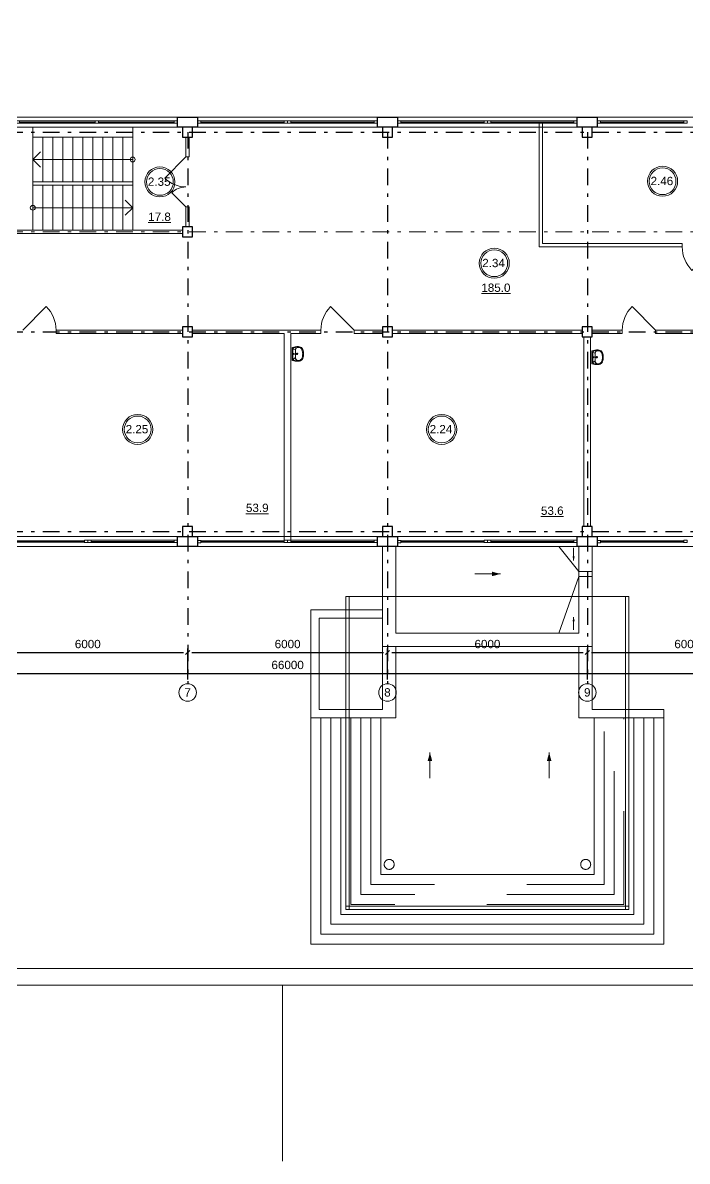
# Model space of a CAD drawing. Header units: metres. Extents: x -306 to 273, y -329 to 512.
# Drawn here: x 120.03 to 139.98, y 369.86 to 404.06 of the extents above; entities that cross this region are included whole.
import ezdxf
from ezdxf.enums import TextEntityAlignment as Align

# ---------------------------------------------------------------- set-up
doc = ezdxf.new("R2010")
doc.units = ezdxf.units.M
doc.header["$MEASUREMENT"] = 0
doc.linetypes.add('( Dashdot )', pattern=[1.001, 0.5, -0.25, 0.001, -0.25])
doc.linetypes.add('DGN Style 3', pattern=[9.681301, 6.915215, -2.766086])
doc.layers.get('DEFPOINTS').update_dxf_attribs({"lineweight": 0})
doc.layers.add('Level 50', color=7, linetype='Continuous', lineweight=0)
doc.styles.add('Standard_0', font='arial.ttf')
doc.styles.add('Style-Arial', font='arial.ttf')
doc.dimstyles.get("Standard").update_dxf_attribs({"dimtxt": 0.00018, "dimasz": 0.00018, "dimexe": 0.0002, "dimexo": 0.0625, "dimgap": 9e-05, "dimtad": 0, "dimtih": 1, "dimtoh": 1, "dimdec": 4, "dimlfac": 1000, "dimzin": 0, "dimdsep": 46, "dimtxsty": 'Standard_0', "dimcen": 9e-05, "dimadec": 0, "dimazin": 0, "dimtfac": 1, "dimtdec": 4, "dimtofl": 0, "dimtmove": 0, "dimatfit": 0, "dimfxl": 0.01, "dimfxlon": 1, "dimtolj": 1, "dimtzin": 0, "dimarcsym": 0})

# ---------------------------------------------------------------- blocks, each defined once
blk = doc.blocks.new('*U1656')
at = {"color": 7, "linetype": 'Continuous', "lineweight": 0}
blk.add_line((1.25, 0), (-1.25, 0), dxfattribs=at)
at = {"color": 7, "linetype": 'Continuous', "lineweight": 13, "flags": 128}
for points in [[(-1.35, 0.035), (-1.25, 0.035), (-1.25, -0.035), (-1.35, -0.035), (-1.35, 0.035)], [(1.25, 0.035), (1.35, 0.035), (1.35, -0.035), (1.25, -0.035), (1.25, 0.035)]]:
    blk.add_lwpolyline(points, close=True, dxfattribs=at)
at = {"color": 7, "linetype": 'Continuous', "lineweight": 0, "flags": 128}
blk.add_lwpolyline([(-1.25, 0.035), (1.25, 0.035), (1.25, -0.035), (-1.25, -0.035), (-1.25, 0.035)], close=True, dxfattribs=at)
blk = doc.blocks.new('*U1657')
at = {"color": 7, "linetype": 'Continuous', "lineweight": 0}
blk.add_line((1.25, 0.001), (-1.25, -0.001), dxfattribs=at)
at = {"color": 7, "linetype": 'Continuous', "lineweight": 13, "flags": 128}
for points in [[(-1.35, 0.034), (-1.25, 0.034), (-1.25, -0.036), (-1.35, -0.036), (-1.35, 0.034)], [(1.25, 0.036), (1.35, 0.036), (1.35, -0.034), (1.25, -0.034), (1.25, 0.036)]]:
    blk.add_lwpolyline(points, close=True, dxfattribs=at)
at = {"color": 7, "linetype": 'Continuous', "lineweight": 0, "flags": 128}
blk.add_lwpolyline([(-1.25, 0.034), (1.25, 0.036), (1.25, -0.034), (-1.25, -0.036), (-1.25, 0.034)], close=True, dxfattribs=at)
blk = doc.blocks.new('*U1662')
at = {"color": 7, "linetype": 'Continuous', "lineweight": 0}
blk.add_line((0, -34.987), (0, -29.7), dxfattribs=at)
at = {"color": 7, "linetype": 'Continuous', "lineweight": 0, "flags": 128}
blk.add_lwpolyline([(42.05, 29.7), (42.05, -29.7), (-42.05, -29.7), (-42.05, 29.7), (42.05, 29.7)], close=True, dxfattribs=at)
at = {"layer": 'Level 50', "color": 7, "linetype": 'Continuous', "lineweight": 13}
blk.add_line((41.55, -29.2), (-41.25, -29.2), dxfattribs=at)
blk = doc.blocks.new('_Oblique-1')
at = {"color": 0, "linetype": 'ByBlock', "lineweight": -2}
blk.add_line((0.5, 0.5), (-0.5, -0.5), dxfattribs=at)
blk = doc.blocks.new('*D2270')
at = {"color": 0, "linetype": 'Continuous', "lineweight": -2, "transparency": 16777216}
for p, q in [((94.98, 384.331), (94.98, 384.642)), ((95.105, 384.517), (160.855, 384.517)), ((160.98, 384.331), (160.98, 384.642))]:
    blk.add_line(p, q, dxfattribs=at)
at = {"layer": 'DEFPOINTS', "color": 0, "linetype": 'Continuous', "lineweight": 0, "transparency": 16777216}
for p in [(160.98, 384.517), (94.98, 384.206), (160.98, 384.206)]:
    blk.add_point(p, dxfattribs=at)
at = {"color": 0, "linetype": 'Continuous', "lineweight": -2, "transparency": 16777216, "xscale": 0.125, "yscale": 0.125, "zscale": 0.125, "rotation": 180}
blk.add_blockref('_Oblique-1', (94.98, 384.517), dxfattribs=at)
at = {"color": 0, "linetype": 'Continuous', "lineweight": -2, "transparency": 16777216, "xscale": 0.125, "yscale": 0.125, "zscale": 0.125}
blk.add_blockref('_Oblique-1', (160.98, 384.517), dxfattribs=at)
at = {"color": 0, "linetype": 'Continuous', "lineweight": 0, "transparency": 16777216, "insert": (127.98, 384.769), "char_height": 0.25, "attachment_point": 5, "style": 'Style-Arial'}
blk.add_mtext('\\A1;66000', dxfattribs=at)
blk = doc.blocks.new('*U1659')
at = {"color": 7, "linetype": 'Continuous', "lineweight": 0}
for p in [(-0.227, 0.114), (0.227, 0.114)]:
    blk.add_line(p, (0, -0.114), dxfattribs=at)
blk = doc.blocks.new('*U1671')
at = {"color": 7, "linetype": 'Continuous', "lineweight": 0}
for p, q in [((-0.05, 0), (-2.325, 0)), ((2.325, 0), (0.05, 0))]:
    blk.add_line(p, q, dxfattribs=at)
at = {"color": 7, "linetype": 'Continuous', "lineweight": 0, "flags": 128}
for points in [[(-2.425, 0.15), (2.425, 0.15), (2.425, -0.15), (-2.425, -0.15), (-2.425, 0.15)], [(-2.325, 0.035), (2.325, 0.035), (2.325, -0.035), (-2.325, -0.035), (-2.325, 0.035)]]:
    blk.add_lwpolyline(points, close=True, dxfattribs=at)
at = {"color": 7, "linetype": 'Continuous', "lineweight": 13, "flags": 128}
for points in [[(-2.425, 0.035), (-2.325, 0.035), (-2.325, -0.035), (-2.425, -0.035), (-2.425, 0.035)], [(-0.05, 0.035), (0.05, 0.035), (0.05, -0.035), (-0.05, -0.035), (-0.05, 0.035)], [(2.325, 0.035), (2.425, 0.035), (2.425, -0.035), (2.325, -0.035), (2.325, 0.035)]]:
    blk.add_lwpolyline(points, close=True, dxfattribs=at)
blk = doc.blocks.new('*U1730')
at = {"color": 7, "linetype": 'Continuous', "lineweight": 13}
for radius in [0.452, 0.402]:
    blk.add_circle((0, 0), radius, dxfattribs=at)
at = {"color": 7, "linetype": 'Continuous', "lineweight": 13, "style": 'Style-Arial'}
blk.add_text('2.24', height=0.25, dxfattribs=at).set_placement((-0.361, 0.133), align=Align.TOP_LEFT)
blk = doc.blocks.new('*U1731')
at = {"color": 7, "linetype": 'Continuous', "lineweight": 13}
for radius in [0.452, 0.402]:
    blk.add_circle((0, 0), radius, dxfattribs=at)
at = {"color": 7, "linetype": 'Continuous', "lineweight": 13, "style": 'Style-Arial'}
blk.add_text('2.25', height=0.25, dxfattribs=at).set_placement((-0.361, 0.133), align=Align.TOP_LEFT)
blk = doc.blocks.new('*U1672')
at = {"color": 7, "linetype": 'Continuous', "lineweight": 13}
for radius in [0.452, 0.402]:
    blk.add_circle((0, 0), radius, dxfattribs=at)
at = {"color": 7, "linetype": 'Continuous', "lineweight": 13, "style": 'Style-Arial'}
blk.add_text('2.34', height=0.25, dxfattribs=at).set_placement((-0.361, 0.133), align=Align.TOP_LEFT)
blk = doc.blocks.new('*U1673')
at = {"color": 7, "linetype": 'Continuous', "lineweight": 13}
for radius in [0.452, 0.402]:
    blk.add_circle((0, 0), radius, dxfattribs=at)
at = {"color": 7, "linetype": 'Continuous', "lineweight": 13, "style": 'Style-Arial'}
blk.add_text('2.35', height=0.25, dxfattribs=at).set_placement((-0.361, 0.133), align=Align.TOP_LEFT)
blk = doc.blocks.new('*U1684')
at = {"color": 7, "linetype": 'Continuous', "lineweight": 13}
for radius in [0.452, 0.402]:
    blk.add_circle((0, 0), radius, dxfattribs=at)
at = {"color": 7, "linetype": 'Continuous', "lineweight": 13, "style": 'Style-Arial'}
blk.add_text('2.46', height=0.25, dxfattribs=at).set_placement((-0.361, 0.133), align=Align.TOP_LEFT)
blk = doc.blocks.new('*U1689')
at = {"color": 7, "linetype": 'Continuous', "lineweight": 13}
blk.add_line((0, -0.256), (0, 0.256), dxfattribs=at)
blk.add_solid([(0.046, 0.085), (0, 0.256), (0, 0.085), (-0.046, 0.085)], dxfattribs=at)
blk = doc.blocks.new('ум9')
at = {"color": 252, "lineweight": 13}
for p, q in [((0.317, 0), (-0.317, 0)), ((-0.237, -0.059), (-0.19, -0.143)), ((0.228, -0.039), (-0.228, -0.039)), ((0.185, -0.156), (-0.171, -0.156)), ((0.046, -0.234), (-0.046, -0.234)), ((0.035, -0.08), (-0.035, -0.08)), ((0, -0.115), (0, -0.045)), ((0, -0.189), (0, -0.28)), ((0.237, -0.059), (0.19, -0.143))]:
    blk.add_line(p, q, dxfattribs=at)
for centre, radius in [((0, -0.234), 0.0351), ((0, -0.08), 0.0221), ((0, -0.234), 0.0221)]:
    blk.add_circle(centre, radius, dxfattribs=at)
for centre, radius, start, end in [((1.163, -0.334), 1.518, 167.3206, 178.6525), ((-0.135, -0.304), 0.22, 178.312, 234.1043), ((-0.355, -0.298), 0.00065, 358.312, 358.6525), ((0.089, -0.267), 0.429, 154.5977, 180.3349), ((-0.317, -0.001), 0.00065, 90, 167.3206), ((-0.135, -0.303), 0.18, 141.0504, 245.2718), ((-0.228, -0.117), 0.078, 90, 154.5977), ((-0.135, -0.303), 0.193, 141.0504, 147.7493), ((-0.181, -0.302), 0.159, 98.7111, 129.9424), ((-0.181, -0.302), 0.146, 86.1548, 129.9424), ((-0.035, -0.093), 0.452, 239.6448, 267.5368), ((-0.035, -0.093), 0.413, 244.8898, 267.5368), ((0, 0.104), 0.65, 265.1692, 274.8308), ((0, 0.104), 0.611, 265.1692, 274.8308), ((0.035, -0.093), 0.413, 272.4632, 300.3552), ((0.035, -0.093), 0.452, 272.4632, 300.3552), ((0.181, -0.302), 0.146, 50.0576, 93.8452), ((0.181, -0.302), 0.159, 50.0576, 81.2889), ((0.135, -0.303), 0.18, 294.7282, 38.9496), ((0.228, -0.117), 0.078, 25.4023, 90), ((0.135, -0.304), 0.22, 305.8957, 1.688), ((0.135, -0.303), 0.193, 32.2507, 38.9496), ((-0.089, -0.267), 0.429, 359.6651, 25.4023), ((0.317, -0.001), 0.00065, 12.6794, 90), ((-1.163, -0.334), 1.518, 1.3475, 12.6794), ((0.355, -0.298), 0.00065, 181.3475, 181.688)]:
    blk.add_arc(centre, radius, start, end, dxfattribs=at)
blk = doc.blocks.new('*U1888')
at = {"color": 7, "lineweight": 13}
blk.add_line((-0.5, 0.354), (0.207, -0.354), dxfattribs=at)
at = {"color": 7, "lineweight": 0}
blk.add_arc((-0.5, 0.354), 1, 315, 360, dxfattribs=at)
blk = doc.blocks.new('*U1890')
at = {"color": 7, "linetype": 'Continuous', "lineweight": 13}
for p, q in [((0.318, 0.75), (-0.318, 0.114)), ((0.318, -0.75), (-0.106, -0.326))]:
    blk.add_line(p, q, dxfattribs=at)
at = {"color": 7, "linetype": 'Continuous', "lineweight": 0}
for centre, radius, start, end in [((0.318, 0.75), 0.9, 225, 270), ((0.318, -0.75), 0.6, 90, 135)]:
    blk.add_arc(centre, radius, start, end, dxfattribs=at)
blk = doc.blocks.new('*D2481')
at = {"color": 0, "linetype": 'Continuous', "lineweight": -2, "transparency": 16777216}
for p, q in [((118.98, 384.331), (118.98, 385.269)), ((119.105, 385.144), (124.855, 385.144)), ((124.98, 384.331), (124.98, 385.269))]:
    blk.add_line(p, q, dxfattribs=at)
at = {"layer": 'DEFPOINTS', "color": 0, "linetype": 'Continuous', "lineweight": 0, "transparency": 16777216}
for p in [(124.98, 385.144), (118.98, 384.206), (124.98, 384.206)]:
    blk.add_point(p, dxfattribs=at)
at = {"color": 0, "linetype": 'Continuous', "lineweight": -2, "transparency": 16777216, "xscale": 0.125, "yscale": 0.125, "zscale": 0.125, "rotation": 180}
blk.add_blockref('_Oblique-1', (118.98, 385.144), dxfattribs=at)
at = {"color": 0, "linetype": 'Continuous', "lineweight": -2, "transparency": 16777216, "xscale": 0.125, "yscale": 0.125, "zscale": 0.125}
blk.add_blockref('_Oblique-1', (124.98, 385.144), dxfattribs=at)
at = {"color": 0, "linetype": 'Continuous', "lineweight": 0, "transparency": 16777216, "insert": (121.98, 385.397), "char_height": 0.25, "attachment_point": 5, "style": 'Style-Arial'}
blk.add_mtext('\\A1;6000', dxfattribs=at)
blk = doc.blocks.new('*D2482')
at = {"color": 0, "linetype": 'Continuous', "lineweight": -2, "transparency": 16777216}
for p, q in [((124.98, 384.331), (124.98, 385.269)), ((125.105, 385.144), (130.855, 385.144)), ((130.98, 384.331), (130.98, 385.269))]:
    blk.add_line(p, q, dxfattribs=at)
at = {"layer": 'DEFPOINTS', "color": 0, "linetype": 'Continuous', "lineweight": 0, "transparency": 16777216}
for p in [(130.98, 385.144), (124.98, 384.206), (130.98, 384.206)]:
    blk.add_point(p, dxfattribs=at)
at = {"color": 0, "linetype": 'Continuous', "lineweight": -2, "transparency": 16777216, "xscale": 0.125, "yscale": 0.125, "zscale": 0.125, "rotation": 180}
blk.add_blockref('_Oblique-1', (124.98, 385.144), dxfattribs=at)
at = {"color": 0, "linetype": 'Continuous', "lineweight": -2, "transparency": 16777216, "xscale": 0.125, "yscale": 0.125, "zscale": 0.125}
blk.add_blockref('_Oblique-1', (130.98, 385.144), dxfattribs=at)
at = {"color": 0, "linetype": 'Continuous', "lineweight": 0, "transparency": 16777216, "insert": (127.98, 385.397), "char_height": 0.25, "attachment_point": 5, "style": 'Style-Arial'}
blk.add_mtext('\\A1;6000', dxfattribs=at)
blk = doc.blocks.new('*D2483')
at = {"color": 0, "linetype": 'Continuous', "lineweight": -2, "transparency": 16777216}
for p, q in [((130.98, 384.331), (130.98, 385.269)), ((131.105, 385.144), (136.855, 385.144)), ((136.98, 384.331), (136.98, 385.269))]:
    blk.add_line(p, q, dxfattribs=at)
at = {"layer": 'DEFPOINTS', "color": 0, "linetype": 'Continuous', "lineweight": 0, "transparency": 16777216}
for p in [(136.98, 385.144), (130.98, 384.206), (136.98, 384.206)]:
    blk.add_point(p, dxfattribs=at)
at = {"color": 0, "linetype": 'Continuous', "lineweight": -2, "transparency": 16777216, "xscale": 0.125, "yscale": 0.125, "zscale": 0.125, "rotation": 180}
blk.add_blockref('_Oblique-1', (130.98, 385.144), dxfattribs=at)
at = {"color": 0, "linetype": 'Continuous', "lineweight": -2, "transparency": 16777216, "xscale": 0.125, "yscale": 0.125, "zscale": 0.125}
blk.add_blockref('_Oblique-1', (136.98, 385.144), dxfattribs=at)
at = {"color": 0, "linetype": 'Continuous', "lineweight": 0, "transparency": 16777216, "insert": (133.98, 385.397), "char_height": 0.25, "attachment_point": 5, "style": 'Style-Arial'}
blk.add_mtext('\\A1;6000', dxfattribs=at)
blk = doc.blocks.new('*D2484')
at = {"color": 0, "linetype": 'Continuous', "lineweight": -2, "transparency": 16777216}
for p, q in [((136.98, 384.331), (136.98, 385.269)), ((137.105, 385.144), (142.855, 385.144)), ((142.98, 384.331), (142.98, 385.269))]:
    blk.add_line(p, q, dxfattribs=at)
at = {"layer": 'DEFPOINTS', "color": 0, "linetype": 'Continuous', "lineweight": 0, "transparency": 16777216}
for p in [(142.98, 385.144), (136.98, 384.206), (142.98, 384.206)]:
    blk.add_point(p, dxfattribs=at)
at = {"color": 0, "linetype": 'Continuous', "lineweight": -2, "transparency": 16777216, "xscale": 0.125, "yscale": 0.125, "zscale": 0.125, "rotation": 180}
blk.add_blockref('_Oblique-1', (136.98, 385.144), dxfattribs=at)
at = {"color": 0, "linetype": 'Continuous', "lineweight": -2, "transparency": 16777216, "xscale": 0.125, "yscale": 0.125, "zscale": 0.125}
blk.add_blockref('_Oblique-1', (142.98, 385.144), dxfattribs=at)
at = {"color": 0, "linetype": 'Continuous', "lineweight": 0, "transparency": 16777216, "insert": (139.98, 385.397), "char_height": 0.25, "attachment_point": 5, "style": 'Style-Arial'}
blk.add_mtext('\\A1;6000', dxfattribs=at)

msp = doc.modelspace()

# ---------------------------------------------------------------- linework, layer by layer
at = {"color": 7, "linetype": 'Continuous', "lineweight": 13}
for p, q in [((119.82828637, 400.92924535), (120.32828637, 400.92924535)), ((120.32828637, 400.62924535), (120.32828637, 400.92924535)), ((123.32828637, 397.82924535), (123.32828637, 400.92924535)), ((124.67828637, 400.92924535), (123.32828637, 400.92924535)), ((120.32828637, 397.84924535), (120.32828637, 400.62924535)), ((124.92828637, 400.02924535), (125.02828637, 400.02924535)), ((123.32828637, 399.27924535), (120.32828637, 399.27924535)), ((124.92828637, 398.52924535), (125.02828637, 398.52924535)), ((139.82828637, 397.42924535), (139.82828637, 397.32924535)), ((121.02828637, 394.82924535), (121.02828637, 394.72924535)), ((128.97828637, 394.82924535), (128.97828637, 394.72924535)), ((129.97828637, 394.82924535), (129.97828637, 394.72924535)), ((138.02828637, 394.82924535), (138.02828637, 394.72924535)), ((139.02828637, 394.82924535), (139.02828637, 394.72924535)), ((130.82828637, 388.32924535), (130.82828637, 386.82924535)), ((131.22828637, 388.32924535), (131.22828637, 386.82924535)), ((131.22828637, 388.32924535), (136.72828637, 388.32924535)), ((136.72828637, 387.57924535), (136.12622259, 388.32924535)), ((136.72828637, 386.82924535), (136.72828637, 388.32924535)), ((137.12828637, 386.82924535), (137.12828637, 388.32924535)), ((136.72828637, 387.42924535), (136.12622259, 385.72924535)), ((129.72987428, 377.42924535), (129.72987428, 386.82924535)), ((138.22987428, 386.82924535), (129.72987428, 386.82924535)), ((129.82987428, 377.42924535), (129.82987428, 386.82924535)), ((131.22828637, 386.82924535), (131.22828637, 385.72924535)), ((136.72828637, 386.82924535), (136.72828637, 385.72924535)), ((138.12987428, 377.42924535), (138.12987428, 386.82924535)), ((138.22987428, 377.42924535), (138.22987428, 386.82924535)), ((131.22828637, 385.72924535), (136.72828637, 385.72924535)), ((138.22987428, 377.52924535), (129.72987428, 377.52924535)), ((138.22987428, 377.42924535), (129.72987428, 377.42924535))]:
    msp.add_line(p, q, dxfattribs=at)
at = {"color": 1, "linetype": '( Dashdot )'}
for p, q in [((92.02828637, 400.77924535), (163.92828637, 400.77924535)), ((124.97987428, 400.77924535), (124.97987428, 384.20583039)), ((130.97987428, 400.77924535), (130.97987428, 384.20583039)), ((136.97987428, 400.77924535), (136.97987428, 384.20583039)), ((92.02828637, 394.77924535), (163.92828637, 394.77924535)), ((92.02828637, 388.77924535), (163.92828637, 388.77924535))]:
    msp.add_line(p, q, dxfattribs=at)
at = {"color": 7, "linetype": 'Continuous', "lineweight": 0}
for p, q in [((120.62828637, 399.27924535), (120.62828637, 400.62924535)), ((120.92828637, 399.27924535), (120.92828637, 400.62924535)), ((121.22828637, 399.27924535), (121.22828637, 400.62924535)), ((121.52828637, 399.27924535), (121.52828637, 400.62924535)), ((121.82828637, 399.27924535), (121.82828637, 400.62924535)), ((122.12828637, 399.27924535), (122.12828637, 400.62924535)), ((122.42828637, 399.27924535), (122.42828637, 400.62924535)), ((122.72828637, 399.27924535), (122.72828637, 400.62924535)), ((123.02828637, 399.27924535), (123.02828637, 400.62924535)), ((123.32828637, 399.95424535), (120.32828637, 399.95424535)), ((120.62828637, 397.82924535), (120.62828637, 399.17924535)), ((120.92828637, 397.82924535), (120.92828637, 399.17924535)), ((121.22828637, 397.82924535), (121.22828637, 399.17924535)), ((121.52828637, 397.82924535), (121.52828637, 399.17924535)), ((121.82828637, 397.82924535), (121.82828637, 399.17924535)), ((122.12828637, 397.82924535), (122.12828637, 399.17924535)), ((122.42828637, 397.82924535), (122.42828637, 399.17924535)), ((122.72828637, 397.82924535), (122.72828637, 399.17924535)), ((123.02828637, 397.82924535), (123.02828637, 399.17924535)), ((120.32828637, 398.50424535), (123.32828637, 398.50424535)), ((128.67987428, 386.42924535), (128.67987428, 376.37924535)), ((128.67987428, 386.42924535), (129.72987428, 386.42924535)), ((128.92987428, 386.17924535), (128.92987428, 383.42924535)), ((128.92987428, 386.17924535), (129.72987428, 386.17924535)), ((128.92987428, 383.42924535), (129.72987428, 383.42924535)), ((138.22987428, 383.42924535), (139.27669845, 383.42924535)), ((139.27987428, 383.42924535), (139.27987428, 376.37924535)), ((128.67987428, 383.17924535), (129.72987428, 383.17924535)), ((138.22987428, 383.17924535), (139.27987428, 383.17924535)), ((128.67987428, 376.37924535), (139.27987428, 376.37924535))]:
    msp.add_line(p, q, dxfattribs=at)
at = {"color": 1, "linetype": '( Dashdot )', "lineweight": 0}
msp.add_line((92.02828637, 397.77924535), (163.92828637, 397.77924535), dxfattribs=at)
at = {"color": 7, "linetype": 'DGN Style 3', "lineweight": 0}
for p, q in [((130.82828637, 386.82924535), (130.82828637, 385.32924535)), ((137.12828637, 385.32924535), (137.12828637, 386.82924535)), ((129.72987428, 386.42924535), (130.82828637, 386.42924535)), ((129.72987428, 386.17924535), (130.82828637, 386.17924535)), ((130.82828637, 385.32924535), (130.82828637, 383.42924535)), ((130.82828637, 385.32924535), (131.22828637, 385.32924535)), ((131.22828637, 385.32924535), (131.22828637, 383.17924535)), ((131.22828637, 385.32924535), (136.72828637, 385.32924535)), ((136.72828637, 385.32924535), (136.72828637, 383.17924535)), ((136.72828637, 385.32924535), (137.12828637, 385.32924535)), ((137.12828637, 385.32924535), (137.12828637, 383.42924535)), ((129.72987428, 383.42924535), (130.82828637, 383.42924535)), ((137.12828637, 383.42924535), (138.22987428, 383.42924535)), ((129.72987428, 383.17924535), (131.22828637, 383.17924535)), ((130.77987428, 383.17924535), (130.77987428, 378.47924535)), ((136.72828637, 383.17924535), (138.22987428, 383.17924535)), ((137.17987428, 383.17924535), (137.17987428, 378.47924535)), ((130.77987428, 378.47924535), (137.17987428, 378.47924535))]:
    msp.add_line(p, q, dxfattribs=at)
at = {"color": 7, "linetype": 'Continuous', "lineweight": 30, "flags": 128}
for points in [[(125.27828637, 400.92924535), (124.67828637, 400.92924535), (124.67828637, 401.22924535), (125.27828637, 401.22924535), (125.27828637, 400.92924535)], [(131.27828637, 400.92924535), (130.67828637, 400.92924535), (130.67828637, 401.22924535), (131.27828637, 401.22924535), (131.27828637, 400.92924535)], [(137.27828637, 400.92924535), (136.67828637, 400.92924535), (136.67828637, 401.22924535), (137.27828637, 401.22924535), (137.27828637, 400.92924535)], [(124.82828637, 400.92924535), (124.82828637, 400.62924535), (125.12828637, 400.62924535), (125.12828637, 400.92924535), (124.82828637, 400.92924535)], [(130.82828637, 400.92924535), (130.82828637, 400.62924535), (131.12828637, 400.62924535), (131.12828637, 400.92924535), (130.82828637, 400.92924535)], [(136.82828637, 400.92924535), (136.82828637, 400.62924535), (137.12828637, 400.62924535), (137.12828637, 400.92924535), (136.82828637, 400.92924535)], [(124.82828637, 397.92924535), (124.82828637, 397.62924535), (125.12828637, 397.62924535), (125.12828637, 397.92924535), (124.82828637, 397.92924535)], [(124.82828637, 394.92924535), (124.82828637, 394.62924535), (125.12828637, 394.62924535), (125.12828637, 394.92924535), (124.82828637, 394.92924535)], [(130.82828637, 394.92924535), (130.82828637, 394.62924535), (131.12828637, 394.62924535), (131.12828637, 394.92924535), (130.82828637, 394.92924535)], [(136.82828637, 394.92924535), (136.82828637, 394.62924535), (137.12828637, 394.62924535), (137.12828637, 394.92924535), (136.82828637, 394.92924535)], [(124.82828637, 388.92924535), (124.82828637, 388.62924535), (125.12828637, 388.62924535), (125.12828637, 388.92924535), (124.82828637, 388.92924535)], [(130.82828637, 388.92924535), (130.82828637, 388.62924535), (131.12828637, 388.62924535), (131.12828637, 388.92924535), (130.82828637, 388.92924535)], [(136.82828637, 388.92924535), (136.82828637, 388.62924535), (137.12828637, 388.62924535), (137.12828637, 388.92924535), (136.82828637, 388.92924535)], [(125.27828637, 388.32924535), (124.67828637, 388.32924535), (124.67828637, 388.62924535), (125.27828637, 388.62924535), (125.27828637, 388.32924535)], [(131.27828637, 388.32924535), (130.67828637, 388.32924535), (130.67828637, 388.62924535), (131.27828637, 388.62924535), (131.27828637, 388.32924535)], [(137.27828637, 388.32924535), (136.67828637, 388.32924535), (136.67828637, 388.62924535), (137.27828637, 388.62924535), (137.27828637, 388.32924535)]]:
    msp.add_lwpolyline(points, close=True, dxfattribs=at)
at = {"color": 7, "linetype": 'Continuous', "lineweight": 0, "flags": 128}
for points in [[(125.27828637, 401.22924535), (130.67828637, 401.22924535), (130.67828637, 400.92924535), (125.27828637, 400.92924535), (125.27828637, 401.22924535)], [(131.27828637, 401.22924535), (136.67828637, 401.22924535), (136.67828637, 400.92924535), (131.27828637, 400.92924535), (131.27828637, 401.22924535)], [(137.27828637, 401.22924535), (142.67828637, 401.22924535), (142.67828637, 400.92924535), (137.27828637, 400.92924535), (137.27828637, 401.22924535)], [(119.27828637, 388.62924535), (124.67828637, 388.62924535), (124.67828637, 388.32924535), (119.27828637, 388.32924535), (119.27828637, 388.62924535)], [(125.27828637, 388.62924535), (130.67828637, 388.62924535), (130.67828637, 388.32924535), (125.27828637, 388.32924535), (125.27828637, 388.62924535)], [(131.27828637, 388.62924535), (136.67828637, 388.62924535), (136.67828637, 388.32924535), (131.27828637, 388.32924535), (131.27828637, 388.62924535)], [(137.27828637, 388.62924535), (142.67828637, 388.62924535), (142.67828637, 388.32924535), (137.27828637, 388.32924535), (137.27828637, 388.62924535)]]:
    msp.add_lwpolyline(points, close=True, dxfattribs=at)
at = {"color": 7, "linetype": 'Continuous', "lineweight": 13, "flags": 128}
for points in [[(135.52828637, 401.04424535), (135.52828637, 397.32924535)], [(135.62828637, 401.04424535), (135.62828637, 397.42924535)], [(123.32828637, 400.62924535), (120.32828637, 400.62924535)], [(125.02828637, 400.02924535), (125.02828637, 400.62924535), (124.92828637, 400.62924535), (124.92828637, 400.02924535)], [(123.32828637, 399.17924535), (120.32828637, 399.17924535)], [(124.92828637, 398.52924535), (124.92828637, 397.92924535), (125.02828637, 397.92924535), (125.02828637, 398.52924535)], [(124.82828637, 397.82924535), (119.12828637, 397.82924535), (119.12828637, 397.72924535), (124.82828637, 397.72924535)], [(139.82828637, 397.42924535), (135.62828637, 397.42924535)], [(139.82828637, 397.32924535), (135.52828637, 397.32924535)], [(121.02828637, 394.82924535), (124.82828637, 394.82924535), (124.82828637, 394.72924535), (121.02828637, 394.72924535)], [(127.87828637, 394.72924535), (125.12828637, 394.72924535), (125.12828637, 394.82924535), (128.97828637, 394.82924535)], [(127.87828637, 394.72924535), (127.87828637, 388.51424535), (128.07828637, 388.51424535), (128.07828637, 394.72924535)], [(128.97828637, 394.72924535), (128.07828637, 394.72924535)], [(129.97828637, 394.82924535), (130.82828637, 394.82924535), (130.82828637, 394.72924535), (129.97828637, 394.72924535)], [(138.02828637, 394.72924535), (137.12828637, 394.72924535), (137.12828637, 394.82924535), (138.02828637, 394.82924535)], [(139.02828637, 394.82924535), (142.82828637, 394.82924535), (142.82828637, 394.72924535), (139.02828637, 394.72924535)]]:
    msp.add_lwpolyline(points, dxfattribs=at)
for points in [[(131.12828637, 394.82924535), (136.82828637, 394.82924535), (136.82828637, 394.72924535), (131.12828637, 394.72924535), (131.12828637, 394.82924535)], [(137.07828637, 388.92924535), (137.07828637, 394.62924535), (136.87828637, 394.62924535), (136.87828637, 388.92924535), (137.07828637, 388.92924535)], [(136.72828637, 387.57924535), (137.12828637, 387.57924535), (137.12828637, 387.42924535), (136.72828637, 387.42924535), (136.72828637, 387.57924535)]]:
    msp.add_lwpolyline(points, close=True, dxfattribs=at)
at = {"color": 7, "linetype": 'Continuous', "lineweight": 0, "flags": 128}
for points in [[(128.97987428, 383.17924535), (128.97987428, 376.67924535), (138.97987428, 376.67924535), (138.97987428, 383.17924535)], [(129.27987428, 383.17924535), (129.27987428, 376.97924535), (138.67987428, 376.97924535), (138.67987428, 383.17924535)], [(129.57987428, 383.17924535), (129.57987428, 377.27924535), (138.37987428, 377.27924535), (138.37987428, 383.17924535)]]:
    msp.add_lwpolyline(points, dxfattribs=at)
at = {"color": 7, "linetype": 'DGN Style 3', "lineweight": 0, "flags": 128}
for points in [[(129.87987428, 383.17924535), (129.87987428, 377.57924535), (138.07987428, 377.57924535), (138.07987428, 383.17924535)], [(130.17987428, 383.17924535), (130.17987428, 377.87924535), (137.77987428, 377.87924535), (137.77987428, 383.17924535)], [(130.47987428, 383.17924535), (130.47987428, 378.17924535), (137.47987428, 378.17924535), (137.47987428, 383.17924535)]]:
    msp.add_lwpolyline(points, dxfattribs=at)
at = {"color": 7, "linetype": 'Continuous', "lineweight": 0}
for centre in [(123.32828637, 399.95424535), (120.32828637, 398.50424535)]:
    msp.add_circle(centre, 0.07327717, dxfattribs=at)
at = {"color": 7, "linetype": 'Continuous', "lineweight": 13}
for centre in [(124.97987428, 383.94247495), (130.97987428, 383.94247495), (136.97987428, 383.94247495)]:
    msp.add_circle(centre, 0.26335544, dxfattribs=at)
at = {"color": 7, "linetype": 'DGN Style 3', "lineweight": 0}
for centre in [(131.02987428, 378.77924535), (136.92987428, 378.77924535)]:
    msp.add_circle(centre, 0.15, dxfattribs=at)

# ---------------------------------------------------------------- block references
at = {"color": 7, "linetype": 'Continuous', "lineweight": 13}
for name, p in [('*U1671', (122.25325, 401.07928631)), ('*U1657', (126.62823976, 401.07818631)), ('*U1656', (129.32823976, 401.07928631)), ('*U1657', (132.62823976, 401.07818631)), ('*U1656', (135.32823976, 401.07928631)), ('*U1657', (138.62823976, 401.07818631)), ('*U1890', (124.61008976, 399.27926795)), ('*U1673', (124.14576557, 399.28017828)), ('*U1684', (139.23906662, 399.30072268)), ('*U1672', (134.1844875, 396.83711113)), ('*U1731', (123.47874326, 391.84517031)), ('*U1730', (132.60616738, 391.84517031)), ('*U1657', (120.62823976, 388.47818631)), ('*U1656', (123.32823976, 388.47928631)), ('*U1657', (126.62823976, 388.47818631)), ('*U1656', (129.32823976, 388.47928631)), ('*U1657', (132.62823976, 388.47818631)), ('*U1656', (135.32823976, 388.47928631)), ('*U1657', (138.62823976, 388.47818631))]:
    msp.add_blockref(name, p, dxfattribs=at)
at = {"color": 7, "linetype": 'Continuous', "lineweight": 0}
for p, rotation in [((120.44187732, 399.95424196), 270), ((123.21469541, 398.50424875), 90)]:
    msp.add_blockref('*U1659', p, dxfattribs=dict(at, rotation=rotation))
at = {"color": 7, "lineweight": 13, "extrusion": (0, 0, -1)}
msp.add_blockref('*U1888', (-140.32833297, 396.97571795), dxfattribs=at)
at = {"color": 7, "lineweight": 13, "extrusion": (0, 0, -1), "rotation": 180}
msp.add_blockref('*U1888', (-120.52823976, 395.18277275), dxfattribs=at)
at = {"color": 7, "lineweight": 13, "rotation": 180}
for p in [(129.47833297, 395.18277275), (138.52833297, 395.18277275)]:
    msp.add_blockref('*U1888', p, dxfattribs=at)
at = {"color": 252, "lineweight": 13, "xscale": 0.6221590909090893, "yscale": 0.6221590909090893, "zscale": 0.6221590909090893, "rotation": 90}
for p in [(128.11685099, 394.1132036), (137.11685099, 394.0132036)]:
    msp.add_blockref('ум9', p, dxfattribs=at)
at = {"color": 7, "linetype": 'Continuous', "lineweight": 13, "xscale": 0.75, "yscale": 0.75, "zscale": 0.75, "rotation": 180}
msp.add_blockref('*U1689', (136.56791183, 388.09686266), dxfattribs=at)
at = {"color": 7, "linetype": 'Continuous', "lineweight": 13, "extrusion": (0, 0, -1), "xscale": 1.5, "yscale": 1.5, "zscale": 1.5, "rotation": 90}
msp.add_blockref('*U1689', (-133.98550428, 387.50426606), dxfattribs=at)
at = {"color": 7, "linetype": 'Continuous', "lineweight": 13, "extrusion": (0, 0, -1)}
for p, xscale, yscale, zscale in [((-136.56791183, 386.01609764), 0.75, 0.75, 0.75), ((-132.25296944, 381.75512605), 1.5, 1.5, 1.5), ((-135.83251882, 381.75512605), 1.5, 1.5, 1.5)]:
    msp.add_blockref('*U1689', p, dxfattribs=dict(at, xscale=xscale, yscale=yscale, zscale=zscale))
at = {"layer": 'Level 50', "color": 7, "linetype": 'Continuous', "lineweight": 13}
msp.add_blockref('*U1662', (127.82986233, 404.85030608), dxfattribs=at)

# ---------------------------------------------------------------- texts
at = {"color": 7, "linetype": 'Continuous', "lineweight": 13, "style": 'Style-Arial'}
for s, p in [('%%u17.8%%U', (123.7943054, 398.35934137)), ('%%u185.0%%U', (133.79685002, 396.22747316)), ('%%u53.9%%U', (126.72954181, 389.61418344)), ('%%u53.6%%U', (135.58692598, 389.52967905))]:
    msp.add_text(s, height=0.25, dxfattribs=at).set_placement(p, align=Align.TOP_LEFT)
at = {"color": 7, "linetype": 'Continuous', "lineweight": 30, "style": 'Style-Arial'}
for s, p in [('7', (124.88018146, 384.07173758)), ('8', (130.88018146, 384.07173758)), ('9', (136.88018146, 384.07173758))]:
    msp.add_text(s, height=0.25, dxfattribs=at).set_placement(p, align=Align.TOP_LEFT)

# ---------------------------------------------------------------- dimensions: what is measured, and where the dimension line sits
at = {"color": 5, "linetype": 'Continuous', "lineweight": 0}
for base, p1, p2, picture, middle in [((124.97987428, 385.1438821), (118.97987428, 384.20583039), (124.97987428, 384.20583039), '*D2481', (121.97987428, 385.39652534)), ((130.97987428, 385.1438821), (124.97987428, 384.20583039), (130.97987428, 384.20583039), '*D2482', (127.97987428, 385.39652534)), ((136.97987428, 385.1438821), (130.97987428, 384.20583039), (136.97987428, 384.20583039), '*D2483', (133.97987428, 385.39652534)), ((142.97987428, 385.1438821), (136.97987428, 384.20583039), (142.97987428, 384.20583039), '*D2484', (139.97987428, 385.39652534)), ((160.9798742792, 384.516757866), (94.9798742792, 384.2058303929), (160.9798742792, 384.2058303929), '*D2270', (127.9798742792, 384.769401113))]:
    dim = msp.add_linear_dim(base=base, p1=p1, p2=p2, dimstyle='Standard', override={"dimtxt": 0.25, "dimasz": 0.125, "dimexe": 0.125, "dimexo": 0.125, "dimgap": 0.125, "dimtad": 1, "dimtih": 0, "dimtoh": 0, "dimzin": 11, "dimtxsty": 'Style-Arial', "dimblk": '_Oblique-1', "dimfxlon": 0, "dimfrac": 2, "dimtzin": 11}, dxfattribs=at)
    dim.commit()
    dim.dimension.update_dxf_attribs({"geometry": picture, "text_midpoint": middle})

doc.saveas('drawing.dxf')
